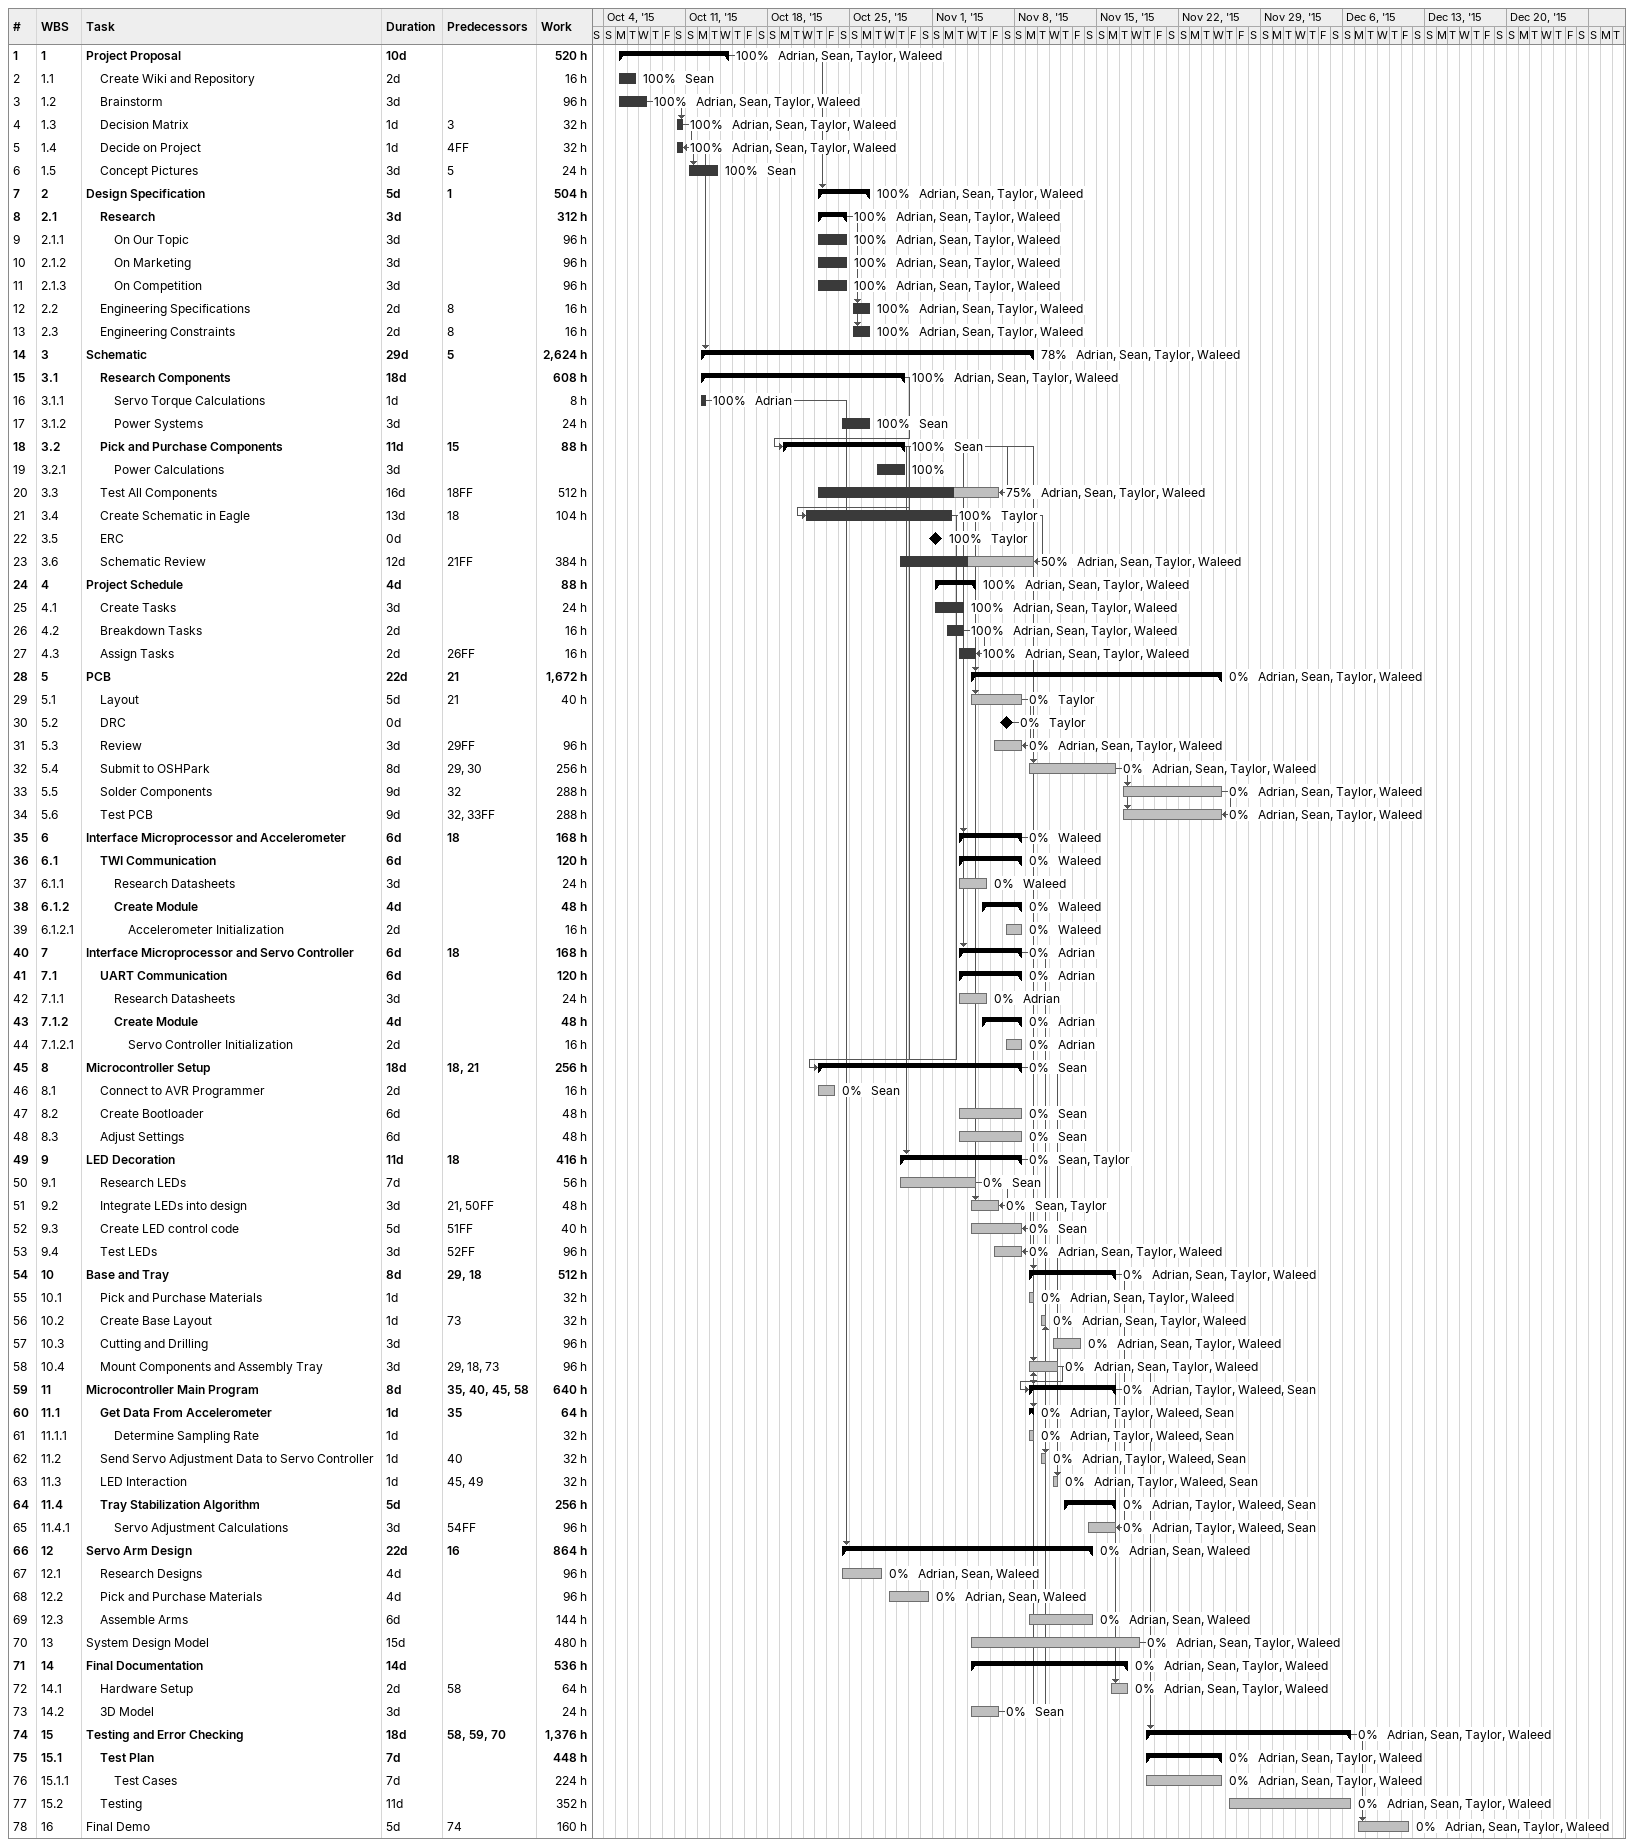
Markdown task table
| ID | WBS | Task | Duration | Start | Finish | Predecessors | Resources | % complete | Work (h) |
|---|---|---|---|---|---|---|---|---|---|
| 1 | 1 | **Project Proposal** | 10d | 2015-10-05 | 2015-10-14 |  | Adrian, Sean, Taylor, Waleed | 100 | 520 |
| 2 | 1.1 | Create Wiki and Repository | 2d | 2015-10-05 | 2015-10-06 |  | Sean | 100 | 16 |
| 3 | 1.2 | Brainstorm | 3d | 2015-10-05 | 2015-10-07 |  | Adrian, Sean, Taylor, Waleed | 100 | 96 |
| 4 | 1.3 | Decision Matrix | 1d | 2015-10-10 | 2015-10-10 | 3 | Adrian, Sean, Taylor, Waleed | 100 | 32 |
| 5 | 1.4 | Decide on Project | 1d | 2015-10-10 | 2015-10-10 | 4FF | Adrian, Sean, Taylor, Waleed | 100 | 32 |
| 6 | 1.5 | Concept Pictures | 3d | 2015-10-11 | 2015-10-13 | 5 | Sean | 100 | 24 |
| 7 | 2 | **Design Specification** | 5d | 2015-10-22 | 2015-10-26 | 1 | Adrian, Sean, Taylor, Waleed | 100 | 504 |
| 8 | 2.1 | **Research** | 3d | 2015-10-22 | 2015-10-24 |  | Adrian, Sean, Taylor, Waleed | 100 | 312 |
| 9 | 2.1.1 | On Our Topic | 3d | 2015-10-22 | 2015-10-24 |  | Adrian, Sean, Taylor, Waleed | 100 | 96 |
| 10 | 2.1.2 | On Marketing | 3d | 2015-10-22 | 2015-10-24 |  | Adrian, Sean, Taylor, Waleed | 100 | 96 |
| 11 | 2.1.3 | On Competition | 3d | 2015-10-22 | 2015-10-24 |  | Adrian, Sean, Taylor, Waleed | 100 | 96 |
| 12 | 2.2 | Engineering Specifications | 2d | 2015-10-25 | 2015-10-26 | 8 | Adrian, Sean, Taylor, Waleed | 100 | 16 |
| 13 | 2.3 | Engineering Constraints | 2d | 2015-10-25 | 2015-10-26 | 8 | Adrian, Sean, Taylor, Waleed | 100 | 16 |
| 14 | 3 | **Schematic** | 29d | 2015-10-12 | 2015-11-09 | 5 | Adrian, Sean, Taylor, Waleed | 78 | 2624 |
| 15 | 3.1 | **Research Components** | 18d | 2015-10-12 | 2015-10-29 |  | Adrian, Sean, Taylor, Waleed | 100 | 608 |
| 16 | 3.1.1 | Servo Torque Calculations | 1d | 2015-10-12 | 2015-10-12 |  | Adrian | 100 | 8 |
| 17 | 3.1.2 | Power Systems | 3d | 2015-10-24 | 2015-10-26 |  | Sean | 100 | 24 |
| 18 | 3.2 | **Pick and Purchase Components** | 11d | 2015-10-19 | 2015-10-29 | 15 | Sean | 100 | 88 |
| 19 | 3.2.1 | Power Calculations | 3d | 2015-10-27 | 2015-10-29 |  |  | 100 |  |
| 20 | 3.3 | Test All Components | 16d | 2015-10-22 | 2015-11-06 | 18FF | Adrian, Sean, Taylor, Waleed | 75 | 512 |
| 21 | 3.4 | Create Schematic in Eagle | 13d | 2015-10-21 | 2015-11-02 | 18 | Taylor | 100 | 104 |
| 22 | 3.5 | ERC | 0d | 2015-11-01 | 2015-11-01 |  | Taylor | 100 |  |
| 23 | 3.6 | Schematic Review | 12d | 2015-10-29 | 2015-11-09 | 21FF | Adrian, Sean, Taylor, Waleed | 50 | 384 |
| 24 | 4 | **Project Schedule** | 4d | 2015-11-01 | 2015-11-04 |  | Adrian, Sean, Taylor, Waleed | 100 | 88 |
| 25 | 4.1 | Create Tasks | 3d | 2015-11-01 | 2015-11-03 |  | Adrian, Sean, Taylor, Waleed | 100 | 24 |
| 26 | 4.2 | Breakdown Tasks | 2d | 2015-11-02 | 2015-11-03 |  | Adrian, Sean, Taylor, Waleed | 100 | 16 |
| 27 | 4.3 | Assign Tasks | 2d | 2015-11-03 | 2015-11-04 | 26FF | Adrian, Sean, Taylor, Waleed | 100 | 16 |
| 28 | 5 | **PCB** | 22d | 2015-11-04 | 2015-11-25 | 21 | Adrian, Sean, Taylor, Waleed | 0 | 1672 |
| 29 | 5.1 | Layout | 5d | 2015-11-04 | 2015-11-08 | 21 | Taylor | 0 | 40 |
| 30 | 5.2 | DRC | 0d | 2015-11-07 | 2015-11-07 |  | Taylor | 0 |  |
| 31 | 5.3 | Review | 3d | 2015-11-06 | 2015-11-08 | 29FF | Adrian, Sean, Taylor, Waleed | 0 | 96 |
| 32 | 5.4 | Submit to OSHPark | 8d | 2015-11-09 | 2015-11-16 | 29, 30 | Adrian, Sean, Taylor, Waleed | 0 | 256 |
| 33 | 5.5 | Solder Components | 9d | 2015-11-17 | 2015-11-25 | 32 | Adrian, Sean, Taylor, Waleed | 0 | 288 |
| 34 | 5.6 | Test PCB | 9d | 2015-11-17 | 2015-11-25 | 32, 33FF | Adrian, Sean, Taylor, Waleed | 0 | 288 |
| 35 | 6 | **Interface Microprocessor and Accelerometer** | 6d | 2015-11-03 | 2015-11-08 | 18 | Waleed | 0 | 168 |
| 36 | 6.1 | **TWI Communication** | 6d | 2015-11-03 | 2015-11-08 |  | Waleed | 0 | 120 |
| 37 | 6.1.1 | Research Datasheets | 3d | 2015-11-03 | 2015-11-05 |  | Waleed | 0 | 24 |
| 38 | 6.1.2 | **Create Module** | 4d | 2015-11-05 | 2015-11-08 |  | Waleed | 0 | 48 |
| 39 | 6.1.2.1 | Accelerometer Initialization | 2d | 2015-11-07 | 2015-11-08 |  | Waleed | 0 | 16 |
| 40 | 7 | **Interface Microprocessor and Servo Controller** | 6d | 2015-11-03 | 2015-11-08 | 18 | Adrian | 0 | 168 |
| 41 | 7.1 | **UART Communication** | 6d | 2015-11-03 | 2015-11-08 |  | Adrian | 0 | 120 |
| 42 | 7.1.1 | Research Datasheets | 3d | 2015-11-03 | 2015-11-05 |  | Adrian | 0 | 24 |
| 43 | 7.1.2 | **Create Module** | 4d | 2015-11-05 | 2015-11-08 |  | Adrian | 0 | 48 |
| 44 | 7.1.2.1 | Servo Controller Initialization | 2d | 2015-11-07 | 2015-11-08 |  | Adrian | 0 | 16 |
| 45 | 8 | **Microcontroller Setup** | 18d | 2015-10-22 | 2015-11-08 | 18, 21 | Sean | 0 | 256 |
| 46 | 8.1 | Connect to AVR Programmer | 2d | 2015-10-22 | 2015-10-23 |  | Sean | 0 | 16 |
| 47 | 8.2 | Create Bootloader | 6d | 2015-11-03 | 2015-11-08 |  | Sean | 0 | 48 |
| 48 | 8.3 | Adjust Settings | 6d | 2015-11-03 | 2015-11-08 |  | Sean | 0 | 48 |
| 49 | 9 | **LED Decoration** | 11d | 2015-10-29 | 2015-11-08 | 18 | Sean, Taylor | 0 | 416 |
| 50 | 9.1 | Research LEDs | 7d | 2015-10-29 | 2015-11-04 |  | Sean | 0 | 56 |
| 51 | 9.2 | Integrate LEDs into design | 3d | 2015-11-04 | 2015-11-06 | 21, 50FF | Sean, Taylor | 0 | 48 |
| 52 | 9.3 | Create LED control code | 5d | 2015-11-04 | 2015-11-08 | 51FF | Sean | 0 | 40 |
| 53 | 9.4 | Test LEDs | 3d | 2015-11-06 | 2015-11-08 | 52FF | Adrian, Sean, Taylor, Waleed | 0 | 96 |
| 54 | 10 | **Base and Tray** | 8d | 2015-11-09 | 2015-11-16 | 29, 18 | Adrian, Sean, Taylor, Waleed | 0 | 512 |
| 55 | 10.1 | Pick and Purchase Materials | 1d | 2015-11-09 | 2015-11-09 |  | Adrian, Sean, Taylor, Waleed | 0 | 32 |
| 56 | 10.2 | Create Base Layout | 1d | 2015-11-10 | 2015-11-10 | 73 | Adrian, Sean, Taylor, Waleed | 0 | 32 |
| 57 | 10.3 | Cutting and Drilling | 3d | 2015-11-11 | 2015-11-13 |  | Adrian, Sean, Taylor, Waleed | 0 | 96 |
| 58 | 10.4 | Mount Components and Assembly Tray | 3d | 2015-11-09 | 2015-11-11 | 29, 18, 73 | Adrian, Sean, Taylor, Waleed | 0 | 96 |
| 59 | 11 | **Microcontroller Main Program** | 8d | 2015-11-09 | 2015-11-16 | 35, 40, 45, 58 | Adrian, Taylor, Waleed, Sean | 0 | 640 |
| 60 | 11.1 | **Get Data From Accelerometer** | 1d | 2015-11-09 | 2015-11-09 | 35 | Adrian, Taylor, Waleed, Sean | 0 | 64 |
| 61 | 11.1.1 | Determine Sampling Rate | 1d | 2015-11-09 | 2015-11-09 |  | Adrian, Taylor, Waleed, Sean | 0 | 32 |
| 62 | 11.2 | Send Servo Adjustment Data to Servo Controller | 1d | 2015-11-10 | 2015-11-10 | 40 | Adrian, Taylor, Waleed, Sean | 0 | 32 |
| 63 | 11.3 | LED Interaction | 1d | 2015-11-11 | 2015-11-11 | 45, 49 | Adrian, Taylor, Waleed, Sean | 0 | 32 |
| 64 | 11.4 | **Tray Stabilization Algorithm** | 5d | 2015-11-12 | 2015-11-16 |  | Adrian, Taylor, Waleed, Sean | 0 | 256 |
| 65 | 11.4.1 | Servo Adjustment Calculations | 3d | 2015-11-14 | 2015-11-16 | 54FF | Adrian, Taylor, Waleed, Sean | 0 | 96 |
| 66 | 12 | **Servo Arm Design** | 22d | 2015-10-24 | 2015-11-14 | 16 | Adrian, Sean, Waleed | 0 | 864 |
| 67 | 12.1 | Research Designs | 4d | 2015-10-24 | 2015-10-27 |  | Adrian, Sean, Waleed | 0 | 96 |
| 68 | 12.2 | Pick and Purchase Materials | 4d | 2015-10-28 | 2015-10-31 |  | Adrian, Sean, Waleed | 0 | 96 |
| 69 | 12.3 | Assemble Arms | 6d | 2015-11-09 | 2015-11-14 |  | Adrian, Sean, Waleed | 0 | 144 |
| 70 | 13 | System Design Model | 15d | 2015-11-04 | 2015-11-18 |  | Adrian, Sean, Taylor, Waleed | 0 | 480 |
| 71 | 14 | **Final Documentation** | 14d | 2015-11-04 | 2015-11-17 |  | Adrian, Sean, Taylor, Waleed | 0 | 536 |
| 72 | 14.1 | Hardware Setup | 2d | 2015-11-16 | 2015-11-17 | 58 | Adrian, Sean, Taylor, Waleed | 0 | 64 |
| 73 | 14.2 | 3D Model | 3d | 2015-11-04 | 2015-11-06 |  | Sean | 0 | 24 |
| 74 | 15 | **Testing and Error Checking** | 18d | 2015-11-19 | 2015-12-06 | 58, 59, 70 | Adrian, Sean, Taylor, Waleed | 0 | 1376 |
| 75 | 15.1 | **Test Plan** | 7d | 2015-11-19 | 2015-11-25 |  | Adrian, Sean, Taylor, Waleed | 0 | 448 |
| 76 | 15.1.1 | Test Cases | 7d | 2015-11-19 | 2015-11-25 |  | Adrian, Sean, Taylor, Waleed | 0 | 224 |
| 77 | 15.2 | Testing | 11d | 2015-11-26 | 2015-12-06 |  | Adrian, Sean, Taylor, Waleed | 0 | 352 |
| 78 | 16 | Final Demo | 5d | 2015-12-07 | 2015-12-11 | 74 | Adrian, Sean, Taylor, Waleed | 0 | 160 |
